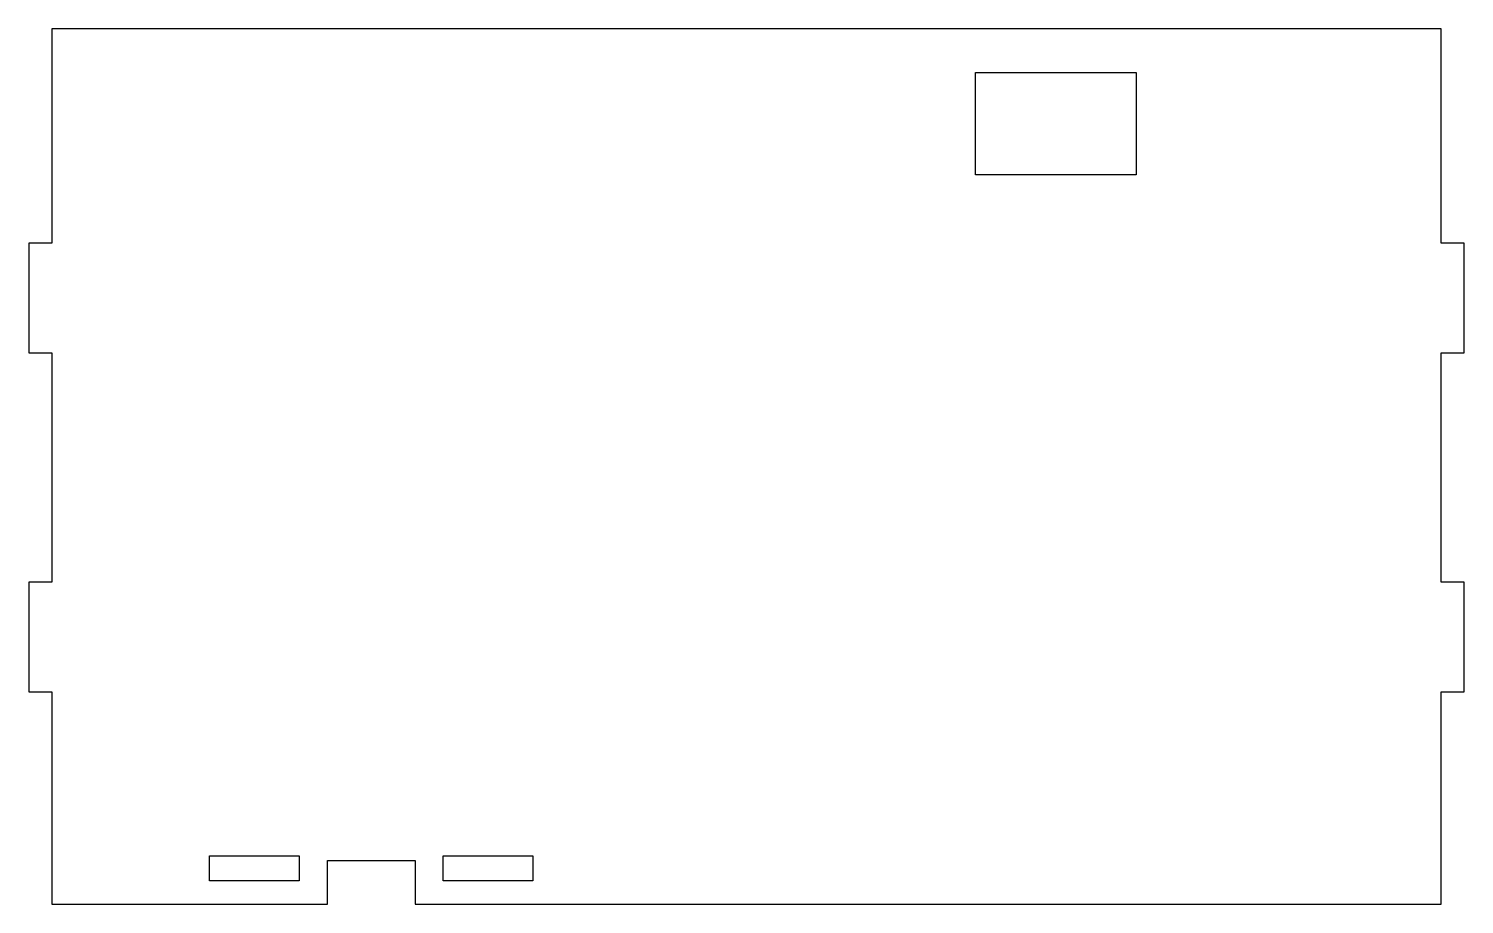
# Model space of a CAD drawing. Header units: millimetres. Extents: x 0 to 393, y 6 to 246.
import ezdxf

# ---------------------------------------------------------------- set-up
doc = ezdxf.new("R2010")
doc.units = ezdxf.units.MM
doc.layers.add('CUT', color=7, linetype='Continuous')

msp = doc.modelspace()

# ---------------------------------------------------------------- linework, layer by layer
at = {"layer": 'CUT'}
for p, q in [((6.35, 245.95), (6.35, 187.25)), ((386.65, 245.95), (6.35, 245.95)), ((386.65, 187.25), (386.65, 245.95)), ((259.15, 205.95), (259.15, 233.95)), ((259.15, 233.95), (303.15, 233.95)), ((303.15, 233.95), (303.15, 205.95)), ((303.15, 205.95), (259.15, 205.95)), ((0, 187.25), (0, 157.25)), ((6.35, 187.25), (0, 187.25)), ((393, 187.25), (386.65, 187.25)), ((393, 157.25), (393, 187.25)), ((0, 157.25), (6.35, 157.25)), ((6.35, 157.25), (6.35, 94.5)), ((386.65, 94.5), (386.65, 157.25)), ((386.65, 157.25), (393, 157.25)), ((0, 94.5), (0, 64.5)), ((6.35, 94.5), (0, 94.5)), ((393, 94.5), (386.65, 94.5)), ((393, 64.5), (393, 94.5)), ((0, 64.5), (6.35, 64.5)), ((6.35, 64.5), (6.35, 6.35)), ((386.65, 6.35), (386.65, 64.5)), ((386.65, 64.5), (393, 64.5)), ((49.5, 12.8), (49.5, 19.65)), ((49.5, 19.65), (74, 19.65)), ((74, 19.65), (74, 12.8)), ((81.75, 6.35), (81.75, 18.35)), ((81.75, 18.35), (105.75, 18.35)), ((105.75, 18.35), (105.75, 6.35)), ((113.5, 12.8), (113.5, 19.65)), ((113.5, 19.65), (138, 19.65)), ((138, 19.65), (138, 12.8)), ((74, 12.8), (49.5, 12.8)), ((138, 12.8), (113.5, 12.8)), ((6.35, 6.35), (81.75, 6.35)), ((105.75, 6.35), (386.65, 6.35))]:
    msp.add_line(p, q, dxfattribs=at)

doc.saveas('drawing.dxf')
